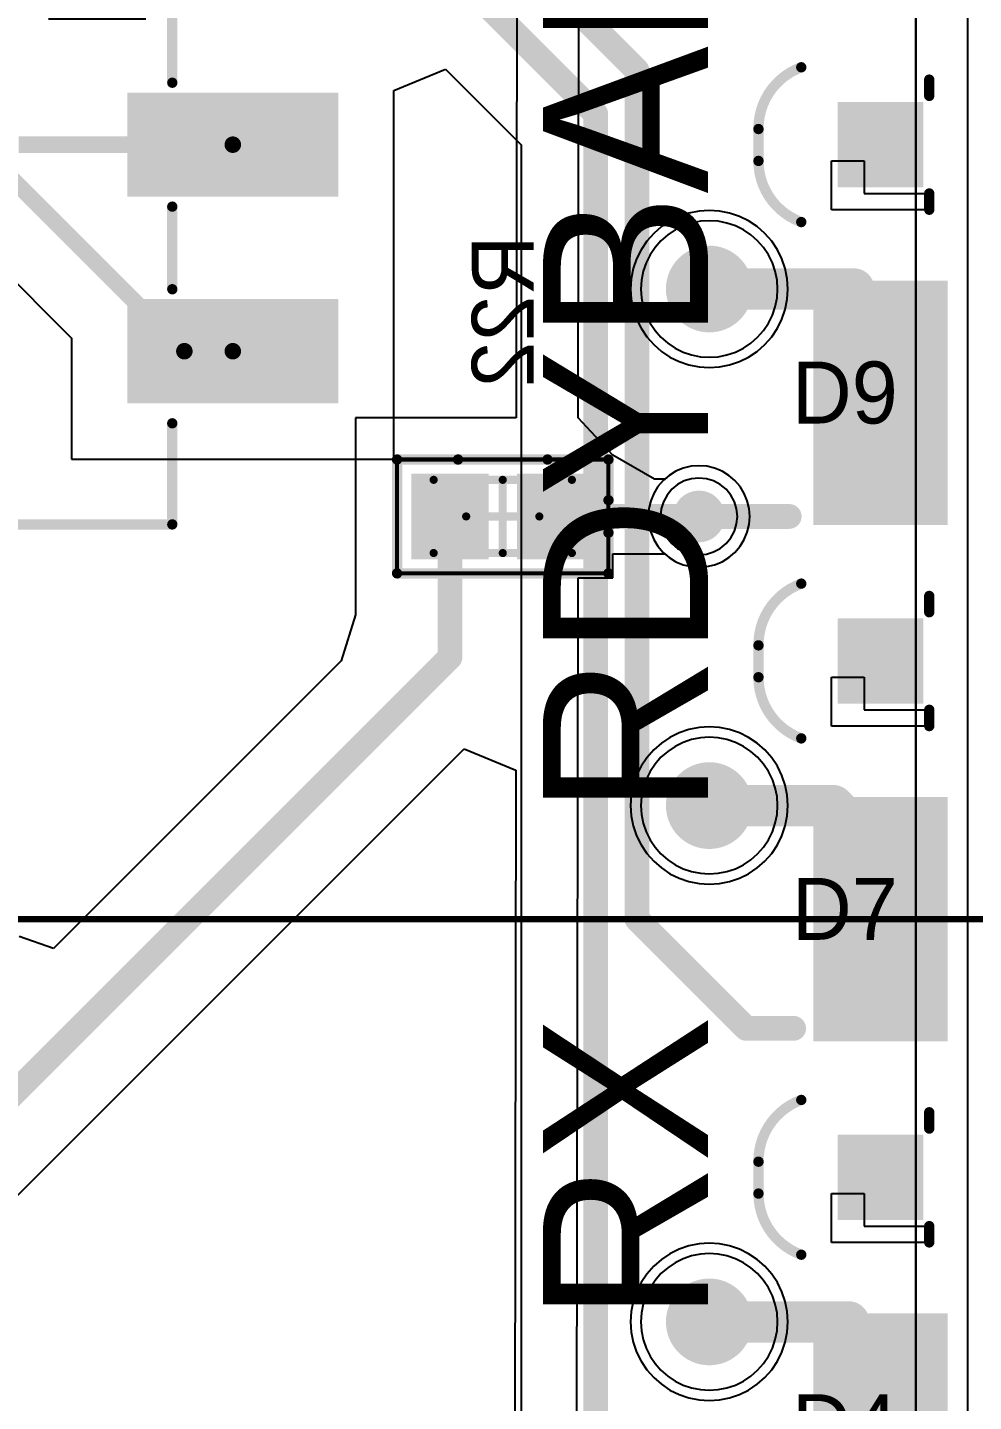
# Model space of a CAD drawing. Header units: millimetres. Extents: x 5.97 to 14.78, y 3.86 to 11.35.
# Drawn here: x 12.41 to 12.868, y 6.696 to 7.362 of the extents above; entities that cross this region are included whole.
import ezdxf

# ---------------------------------------------------------------- set-up
doc = ezdxf.new("R2010")
doc.units = ezdxf.units.MM
doc.header["$MEASUREMENT"] = 0
for name, color, linetype in [('BottomLayer', 5, 'Continuous'), ('BottomOverlay', 54, 'Continuous'), ('BottomPaste', 16, 'Continuous'), ('BottomSolder', 6, 'Continuous'), ('Mechanical13', 56, 'Continuous'), ('Mechanical15', 56, 'Continuous'), ('Mechanical4', 56, 'Continuous'), ('MidLayer1', 16, 'Continuous'), ('MidLayer2', 76, 'Continuous'), ('MultiLayer', 9, 'Continuous'), ('TopLayer', 1, 'Continuous'), ('TopOverlay', 2, 'Continuous'), ('TopPaste', 8, 'Continuous'), ('TopSolder', 216, 'Continuous')]:
    doc.layers.add(name, color=color, linetype=linetype)

# ---------------------------------------------------------------- blocks, each defined once
blk = doc.blocks.new('SMD_2_LED_3MM_X_2_MM_GRN_133')
at = {"layer": 'TopLayer'}
for points in [[(-0.12795, -0.02165), (-0.0689, -0.02165), (-0.12795, 0.0374), (-0.0689, 0.0374)], [(0.12795, 0.0374), (0.0689, 0.0374), (0.12795, -0.02165), (0.0689, -0.02165)], [(0.01772, -0.00984), (0.01772, 0.02559), (-0.01772, -0.00984), (-0.01772, 0.02559)]]:
    blk.add_solid(points, dxfattribs=at)
at = {"layer": 'TopOverlay'}
for p, q in [((0.02362, 0), (0.02362, 0.0315)), ((0.02362, 0.0315), (0.0315, 0.0315)), ((0.0315, 0.0315), (0.0315, -0.01575)), ((0.00787, -0.01575), (0.00787, 0)), ((0.00787, 0), (0.02362, 0)), ((0.0315, -0.01575), (0.00787, -0.01575))]:
    blk.add_line(p, q, dxfattribs=at)
at = {"layer": 'TopOverlay', "const_width": 0.005}
for points in [[(-0.0315, 0.0315), (-0.02362, 0.0315)], [(0.02362, 0.0315), (0.0315, 0.0315)], [(-0.00758, -0.05118), (0.00786, -0.05118)]]:
    blk.add_lwpolyline(points, dxfattribs=at)
at = {"layer": 'TopOverlay', "const_width": 0.0025}
for points in [[(-0.03275, 0.0315, 1), (-0.03025, 0.0315, 1)], [(-0.02487, 0.0315, 1), (-0.02237, 0.0315, 1)], [(0.02237, 0.0315, 1), (0.02487, 0.0315, 1)], [(0.03025, 0.0315, 1), (0.03275, 0.0315, 1)], [(-0.03872, -0.03046, 1), (-0.03622, -0.03046, 1)], [(0.03622, -0.03046, 1), (0.03872, -0.03046, 1)], [(-0.00883, -0.05118, 1), (-0.00633, -0.05118, 1)], [(-0.00883, -0.05118, 1), (-0.00633, -0.05118, 1)], [(0.00661, -0.05118, 1), (0.00911, -0.05118, 1)], [(0.00662, -0.05119, 1), (0.00912, -0.05119, 1)]]:
    blk.add_lwpolyline(points, format="xyb", close=True, dxfattribs=at)
at = {"layer": 'TopOverlay', "const_width": 0.005}
for points in [[(-0.00758, -0.05118, -0.317843), (-0.03747, -0.03046)], [(0.03747, -0.03046, -0.315284), (0.00787, -0.05119)]]:
    blk.add_lwpolyline(points, format="xyb", dxfattribs=at)
at = {"layer": 'TopPaste'}
for points in [[(-0.13095, -0.02465), (-0.0659, -0.02465), (-0.13095, 0.0404), (-0.0659, 0.0404)], [(0.13095, 0.0404), (0.0659, 0.0404), (0.13095, -0.02465), (0.0659, -0.02465)], [(0.02072, -0.01284), (0.02072, 0.02859), (-0.02072, -0.01284), (-0.02072, 0.02859)]]:
    blk.add_solid(points, dxfattribs=at)
at = {"layer": 'TopSolder'}
for points in [[(-0.13045, -0.02415), (-0.0664, -0.02415), (-0.13045, 0.0399), (-0.0664, 0.0399)], [(0.13045, 0.0399), (0.0664, 0.0399), (0.13045, -0.02415), (0.0664, -0.02415)], [(0.02022, -0.01234), (0.02022, 0.02809), (-0.02022, -0.01234), (-0.02022, 0.02809)]]:
    blk.add_solid(points, dxfattribs=at)
blk = doc.blocks.new('219_3MST_142')
at = {"layer": 'TopLayer'}
for points in [[(-0.07776, 0.12126), (-0.07776, 0.21732), (-0.12224, 0.12126), (-0.12224, 0.21732)], [(0.02224, 0.12126), (0.02224, 0.21732), (-0.02224, 0.12126), (-0.02224, 0.21732)], [(0.12224, 0.12126), (0.12224, 0.21732), (0.07776, 0.12126), (0.07776, 0.21732)], [(-0.07776, -0.21732), (-0.07776, -0.12126), (-0.12224, -0.21732), (-0.12224, -0.12126)], [(0.02224, -0.21732), (0.02224, -0.12126), (-0.02224, -0.21732), (-0.02224, -0.12126)], [(0.12224, -0.21732), (0.12224, -0.12126), (0.07776, -0.21732), (0.07776, -0.12126)]]:
    blk.add_solid(points, dxfattribs=at)
at = {"layer": 'TopOverlay', "const_width": 0.005}
for points in [[(-0.17893, 0.14), (-0.17893, -0.14)], [(-0.17893, 0.14), (-0.13, 0.14)], [(-0.07, 0.14001), (-0.03, 0.14001)], [(0.03, 0.14), (0.07, 0.14)], [(0.13491, 0.14), (0.18386, 0.14)], [(0.18386, 0.14), (0.18386, -0.14173)], [(-0.17893, -0.14), (-0.13, -0.14)], [(-0.07, -0.14), (-0.03, -0.14)], [(0.03, -0.14), (0.07, -0.14)], [(0.13491, -0.14173), (0.18386, -0.14173)]]:
    blk.add_lwpolyline(points, dxfattribs=at)
at = {"layer": 'TopOverlay', "const_width": 0.0025}
for points in [[(-0.18018, 0.14, 1), (-0.17768, 0.14, 1)], [(-0.18018, 0.14, 1), (-0.17768, 0.14, 1)], [(-0.13125, 0.14, 1), (-0.12875, 0.14, 1)], [(-0.07125, 0.14001, 1), (-0.06875, 0.14001, 1)], [(-0.03125, 0.14001, 1), (-0.02875, 0.14001, 1)], [(0.02875, 0.14, 1), (0.03125, 0.14, 1)], [(0.06875, 0.14, 1), (0.07125, 0.14, 1)], [(0.13366, 0.14, 1), (0.13616, 0.14, 1)], [(0.18261, 0.14, 1), (0.18511, 0.14, 1)], [(0.18261, 0.14, 1), (0.18511, 0.14, 1)], [(-0.18018, -0.14, 1), (-0.17768, -0.14, 1)], [(-0.18018, -0.14, 1), (-0.17768, -0.14, 1)], [(-0.13125, -0.14, 1), (-0.12875, -0.14, 1)], [(-0.07125, -0.14, 1), (-0.06875, -0.14, 1)], [(-0.03125, -0.14, 1), (-0.02875, -0.14, 1)], [(0.02875, -0.14, 1), (0.03125, -0.14, 1)], [(0.06875, -0.14, 1), (0.07125, -0.14, 1)], [(0.13366, -0.14173, 1), (0.13616, -0.14173, 1)], [(0.18261, -0.14173, 1), (0.18511, -0.14173, 1)], [(0.18261, -0.14173, 1), (0.18511, -0.14173, 1)]]:
    blk.add_lwpolyline(points, format="xyb", close=True, dxfattribs=at)
at = {"layer": 'TopPaste'}
for points in [[(-0.07476, 0.11826), (-0.07476, 0.22032), (-0.12524, 0.11826), (-0.12524, 0.22032)], [(0.02524, 0.11826), (0.02524, 0.22032), (-0.02524, 0.11826), (-0.02524, 0.22032)], [(0.12524, 0.11826), (0.12524, 0.22032), (0.07476, 0.11826), (0.07476, 0.22032)], [(-0.07476, -0.22032), (-0.07476, -0.11826), (-0.12524, -0.22032), (-0.12524, -0.11826)], [(0.02524, -0.22032), (0.02524, -0.11826), (-0.02524, -0.22032), (-0.02524, -0.11826)], [(0.12524, -0.22032), (0.12524, -0.11826), (0.07476, -0.22032), (0.07476, -0.11826)]]:
    blk.add_solid(points, dxfattribs=at)
at = {"layer": 'TopSolder'}
for points in [[(-0.07526, 0.11876), (-0.07526, 0.21982), (-0.12474, 0.11876), (-0.12474, 0.21982)], [(0.02474, 0.11876), (0.02474, 0.21982), (-0.02474, 0.11876), (-0.02474, 0.21982)], [(0.12474, 0.11876), (0.12474, 0.21982), (0.07526, 0.11876), (0.07526, 0.21982)], [(-0.07526, -0.21982), (-0.07526, -0.11876), (-0.12474, -0.21982), (-0.12474, -0.11876)], [(0.02474, -0.21982), (0.02474, -0.11876), (-0.02474, -0.21982), (-0.02474, -0.11876)], [(0.12474, -0.21982), (0.12474, -0.11876), (0.07526, -0.21982), (0.07526, -0.11876)]]:
    blk.add_solid(points, dxfattribs=at)
at = {"layer": 'TopOverlay'}
for s, height, p in [('ON', 0.047244, (-0.15, 0.08)), ('1', 0.04724, (-0.11, -0.1)), ('3', 0.04724, (0.08937, -0.1))]:
    blk.add_text(s, height=height, dxfattribs=at).set_placement(p)
blk = doc.blocks.new('0603R_B_151')
at = {"layer": 'BottomLayer'}
for points in [[(-0.04134, 0.01772), (-0.04134, -0.01772), (-0.00984, 0.01772), (-0.00984, -0.01772)], [(0.00984, 0.01772), (0.00984, -0.01772), (0.04134, 0.01772), (0.04134, -0.01772)]]:
    blk.add_solid(points, dxfattribs=at)
at = {"layer": 'BottomOverlay', "const_width": 0.005}
for points in [[(-0.05118, 0.02756), (-0.05118, 0.00787)], [(0.05118, 0.02756), (-0.05118, 0.02756)], [(0.05118, 0.02756), (0.05118, -0.02756)], [(-0.05118, 0.00787), (-0.05118, -0.00787)], [(-0.05118, -0.00787), (-0.05118, -0.02756)], [(-0.02165, -0.02756), (-0.05118, -0.02756)], [(0.02165, -0.02756), (-0.02165, -0.02756)], [(0.05118, -0.02756), (0.02165, -0.02756)]]:
    blk.add_lwpolyline(points, dxfattribs=at)
at = {"layer": 'BottomOverlay', "const_width": 0.0025}
for points in [[(-0.05243, 0.02756, 1), (-0.04993, 0.02756, 1)], [(-0.05243, 0.02756, 1), (-0.04993, 0.02756, 1)], [(0.04993, 0.02756, 1), (0.05243, 0.02756, 1)], [(0.04993, 0.02756, 1), (0.05243, 0.02756, 1)], [(-0.05243, 0.00787, 1), (-0.04993, 0.00787, 1)], [(-0.05243, 0.00787, 1), (-0.04993, 0.00787, 1)], [(-0.05243, -0.00787, 1), (-0.04993, -0.00787, 1)], [(-0.05243, -0.00787, 1), (-0.04993, -0.00787, 1)], [(-0.05243, -0.02756, 1), (-0.04993, -0.02756, 1)], [(-0.05243, -0.02756, 1), (-0.04993, -0.02756, 1)], [(-0.0229, -0.02756, 1), (-0.0204, -0.02756, 1)], [(-0.0229, -0.02756, 1), (-0.0204, -0.02756, 1)], [(0.0204, -0.02756, 1), (0.0229, -0.02756, 1)], [(0.0204, -0.02756, 1), (0.0229, -0.02756, 1)], [(0.04993, -0.02756, 1), (0.05243, -0.02756, 1)], [(0.04993, -0.02756, 1), (0.05243, -0.02756, 1)]]:
    blk.add_lwpolyline(points, format="xyb", close=True, dxfattribs=at)
at = {"layer": 'BottomPaste'}
for points in [[(-0.04434, 0.02072), (-0.04434, -0.02072), (-0.00684, 0.02072), (-0.00684, -0.02072)], [(0.00684, 0.02072), (0.00684, -0.02072), (0.04434, 0.02072), (0.04434, -0.02072)]]:
    blk.add_solid(points, dxfattribs=at)
at = {"layer": 'BottomSolder'}
for points in [[(-0.04384, 0.02022), (-0.04384, -0.02022), (-0.00734, 0.02022), (-0.00734, -0.02022)], [(0.00734, 0.02022), (0.00734, -0.02022), (0.04384, 0.02022), (0.04384, -0.02022)]]:
    blk.add_solid(points, dxfattribs=at)
at = {"layer": 'Mechanical13', "const_width": 0.00394}
for points in [[(-0.03346, 0.01772), (-0.03346, -0.01772)], [(0.03346, 0.01772), (-0.03346, 0.01772)], [(0.03346, 0.01772), (0.03346, -0.01772)], [(0.03346, -0.01772), (-0.03346, -0.01772)]]:
    blk.add_lwpolyline(points, dxfattribs=at)
at = {"layer": 'Mechanical13', "const_width": 0.00197}
for points in [[(-0.03445, 0.01772, 1), (-0.03248, 0.01772, 1)], [(-0.03445, 0.01772, 1), (-0.03248, 0.01772, 1)], [(0.03248, 0.01772, 1), (0.03445, 0.01772, 1)], [(0.03248, 0.01772, 1), (0.03445, 0.01772, 1)], [(-0.03445, -0.01772, 1), (-0.03248, -0.01772, 1)], [(-0.03445, -0.01772, 1), (-0.03248, -0.01772, 1)], [(0.03248, -0.01772, 1), (0.03445, -0.01772, 1)], [(0.03248, -0.01772, 1), (0.03445, -0.01772, 1)]]:
    blk.add_lwpolyline(points, format="xyb", close=True, dxfattribs=at)
at = {"layer": 'Mechanical15'}
for points, const_width in [([(-0.05118, 0.02756), (-0.05118, -0.02756)], 0.00197), ([(0.05118, 0.02756), (-0.05118, 0.02756)], 0.00197), ([(0.05118, 0.02756), (0.05118, -0.02756)], 0.00197), ([(0, 0.01772), (0, -0.01772)], 0.00394), ([(0.01772, 0), (-0.01772, 0)], 0.00394), ([(0.05118, -0.02756), (-0.05118, -0.02756)], 0.00197)]:
    blk.add_lwpolyline(points, dxfattribs=dict(at, const_width=const_width))
for points, const_width in [([(-0.05167, 0.02756, 1), (-0.05069, 0.02756, 1)], 0.000984), ([(-0.05167, 0.02756, 1), (-0.05069, 0.02756, 1)], 0.000984), ([(0.05069, 0.02756, 1), (0.05167, 0.02756, 1)], 0.000984), ([(0.05069, 0.02756, 1), (0.05167, 0.02756, 1)], 0.000984), ([(-0.00098, 0.01772, 1), (0.00098, 0.01772, 1)], 0.00197), ([(-0.0187, 0, 1), (-0.01673, 0, 1)], 0.00197), ([(0.01673, 0, 1), (0.0187, 0, 1)], 0.00197), ([(-0.00098, -0.01772, 1), (0.00098, -0.01772, 1)], 0.00197), ([(-0.05167, -0.02756, 1), (-0.05069, -0.02756, 1)], 0.000984), ([(-0.05167, -0.02756, 1), (-0.05069, -0.02756, 1)], 0.000984), ([(0.05069, -0.02756, 1), (0.05167, -0.02756, 1)], 0.000984), ([(0.05069, -0.02756, 1), (0.05167, -0.02756, 1)], 0.000984)]:
    blk.add_lwpolyline(points, format="xyb", close=True, dxfattribs=dict(at, const_width=const_width))
blk = doc.blocks.new('SMD_2_LED_3MM_X_2_MM_YEL_185')
at = {"layer": 'TopLayer'}
for points in [[(-0.12795, -0.02165), (-0.0689, -0.02165), (-0.12795, 0.0374), (-0.0689, 0.0374)], [(0.12795, 0.0374), (0.0689, 0.0374), (0.12795, -0.02165), (0.0689, -0.02165)], [(0.01772, -0.00984), (0.01772, 0.02559), (-0.01772, -0.00984), (-0.01772, 0.02559)]]:
    blk.add_solid(points, dxfattribs=at)
at = {"layer": 'TopOverlay'}
for p, q in [((0.02362, 0), (0.02362, 0.0315)), ((0.02362, 0.0315), (0.0315, 0.0315)), ((0.0315, 0.0315), (0.0315, -0.01575)), ((0.00787, -0.01575), (0.00787, 0)), ((0.00787, 0), (0.02362, 0)), ((0.0315, -0.01575), (0.00787, -0.01575))]:
    blk.add_line(p, q, dxfattribs=at)
at = {"layer": 'TopOverlay', "const_width": 0.005}
for points in [[(-0.0315, 0.0315), (-0.02362, 0.0315)], [(0.02362, 0.0315), (0.0315, 0.0315)], [(-0.00758, -0.05118), (0.00786, -0.05118)]]:
    blk.add_lwpolyline(points, dxfattribs=at)
at = {"layer": 'TopOverlay', "const_width": 0.0025}
for points in [[(-0.03275, 0.0315, 1), (-0.03025, 0.0315, 1)], [(-0.02487, 0.0315, 1), (-0.02237, 0.0315, 1)], [(0.02237, 0.0315, 1), (0.02487, 0.0315, 1)], [(0.03025, 0.0315, 1), (0.03275, 0.0315, 1)], [(-0.03872, -0.03046, 1), (-0.03622, -0.03046, 1)], [(0.03622, -0.03046, 1), (0.03872, -0.03046, 1)], [(-0.00883, -0.05118, 1), (-0.00633, -0.05118, 1)], [(-0.00883, -0.05118, 1), (-0.00633, -0.05118, 1)], [(0.00661, -0.05118, 1), (0.00911, -0.05118, 1)], [(0.00662, -0.05119, 1), (0.00912, -0.05119, 1)]]:
    blk.add_lwpolyline(points, format="xyb", close=True, dxfattribs=at)
at = {"layer": 'TopOverlay', "const_width": 0.005}
for points in [[(-0.00758, -0.05118, -0.317843), (-0.03747, -0.03046)], [(0.03747, -0.03046, -0.315284), (0.00787, -0.05119)]]:
    blk.add_lwpolyline(points, format="xyb", dxfattribs=at)
at = {"layer": 'TopPaste'}
for points in [[(-0.13095, -0.02465), (-0.0659, -0.02465), (-0.13095, 0.0404), (-0.0659, 0.0404)], [(0.13095, 0.0404), (0.0659, 0.0404), (0.13095, -0.02465), (0.0659, -0.02465)], [(0.02072, -0.01284), (0.02072, 0.02859), (-0.02072, -0.01284), (-0.02072, 0.02859)]]:
    blk.add_solid(points, dxfattribs=at)
at = {"layer": 'TopSolder'}
for points in [[(-0.13045, -0.02415), (-0.0664, -0.02415), (-0.13045, 0.0399), (-0.0664, 0.0399)], [(0.13045, 0.0399), (0.0664, 0.0399), (0.13045, -0.02415), (0.0664, -0.02415)], [(0.02022, -0.01234), (0.02022, 0.02809), (-0.02022, -0.01234), (-0.02022, 0.02809)]]:
    blk.add_solid(points, dxfattribs=at)
blk = doc.blocks.new('SMD_2_LED_3MM_X_2_MM_BLU_190')
at = {"layer": 'TopLayer'}
for points in [[(-0.12795, -0.02165), (-0.0689, -0.02165), (-0.12795, 0.0374), (-0.0689, 0.0374)], [(0.12795, 0.0374), (0.0689, 0.0374), (0.12795, -0.02165), (0.0689, -0.02165)], [(0.01772, -0.00984), (0.01772, 0.02559), (-0.01772, -0.00984), (-0.01772, 0.02559)]]:
    blk.add_solid(points, dxfattribs=at)
at = {"layer": 'TopOverlay'}
for p, q in [((0.02362, 0), (0.02362, 0.0315)), ((0.02362, 0.0315), (0.0315, 0.0315)), ((0.0315, 0.0315), (0.0315, -0.01575)), ((0.00787, -0.01575), (0.00787, 0)), ((0.00787, 0), (0.02362, 0)), ((0.0315, -0.01575), (0.00787, -0.01575))]:
    blk.add_line(p, q, dxfattribs=at)
at = {"layer": 'TopOverlay', "const_width": 0.005}
for points in [[(-0.0315, 0.0315), (-0.02362, 0.0315)], [(0.02362, 0.0315), (0.0315, 0.0315)], [(-0.00758, -0.05118), (0.00786, -0.05118)]]:
    blk.add_lwpolyline(points, dxfattribs=at)
at = {"layer": 'TopOverlay', "const_width": 0.0025}
for points in [[(-0.03275, 0.0315, 1), (-0.03025, 0.0315, 1)], [(-0.02487, 0.0315, 1), (-0.02237, 0.0315, 1)], [(0.02237, 0.0315, 1), (0.02487, 0.0315, 1)], [(0.03025, 0.0315, 1), (0.03275, 0.0315, 1)], [(-0.03872, -0.03046, 1), (-0.03622, -0.03046, 1)], [(0.03622, -0.03046, 1), (0.03872, -0.03046, 1)], [(-0.00883, -0.05118, 1), (-0.00633, -0.05118, 1)], [(-0.00883, -0.05118, 1), (-0.00633, -0.05118, 1)], [(0.00661, -0.05118, 1), (0.00911, -0.05118, 1)], [(0.00662, -0.05119, 1), (0.00912, -0.05119, 1)]]:
    blk.add_lwpolyline(points, format="xyb", close=True, dxfattribs=at)
at = {"layer": 'TopOverlay', "const_width": 0.005}
for points in [[(-0.00758, -0.05118, -0.317843), (-0.03747, -0.03046)], [(0.03747, -0.03046, -0.315284), (0.00787, -0.05119)]]:
    blk.add_lwpolyline(points, format="xyb", dxfattribs=at)
at = {"layer": 'TopPaste'}
for points in [[(-0.13095, -0.02465), (-0.0659, -0.02465), (-0.13095, 0.0404), (-0.0659, 0.0404)], [(0.13095, 0.0404), (0.0659, 0.0404), (0.13095, -0.02465), (0.0659, -0.02465)], [(0.02072, -0.01284), (0.02072, 0.02859), (-0.02072, -0.01284), (-0.02072, 0.02859)]]:
    blk.add_solid(points, dxfattribs=at)
at = {"layer": 'TopSolder'}
for points in [[(-0.13045, -0.02415), (-0.0664, -0.02415), (-0.13045, 0.0399), (-0.0664, 0.0399)], [(0.13045, 0.0399), (0.0664, 0.0399), (0.13045, -0.02415), (0.0664, -0.02415)], [(0.02022, -0.01234), (0.02022, 0.02809), (-0.02022, -0.01234), (-0.02022, 0.02809)]]:
    blk.add_solid(points, dxfattribs=at)

msp = doc.modelspace()

# ---------------------------------------------------------------- linework, layer by layer
at = {"layer": 'BottomLayer'}
for p, q in [((12.84, 8.08048), (12.84, 5.86637)), ((12.67659, 7.17278), (12.6775, 7.8575)), ((12.64739, 7.84505), (12.6465, 7.17282)), ((12.73014, 7.2719), (12.72543, 7.2703)), ((12.73503, 7.27287), (12.73014, 7.2719)), ((12.74, 7.2732), (12.73503, 7.27287)), ((12.74497, 7.27287), (12.74, 7.2732)), ((12.74986, 7.2719), (12.74497, 7.27287)), ((12.75457, 7.2703), (12.74986, 7.2719)), ((12.71682, 7.26533), (12.71307, 7.26205)), ((12.72096, 7.2681), (12.71682, 7.26533)), ((12.72543, 7.2703), (12.72096, 7.2681)), ((12.75904, 7.2681), (12.75457, 7.2703)), ((12.76318, 7.26533), (12.75904, 7.2681)), ((12.76693, 7.26205), (12.76318, 7.26533)), ((12.70979, 7.2583), (12.70702, 7.25416)), ((12.71307, 7.26205), (12.70979, 7.2583)), ((12.77021, 7.2583), (12.76693, 7.26205)), ((12.77298, 7.25416), (12.77021, 7.2583)), ((12.70702, 7.25416), (12.70482, 7.24969)), ((12.77518, 7.24969), (12.77298, 7.25416)), ((12.70482, 7.24969), (12.70322, 7.24497)), ((12.77678, 7.24497), (12.77518, 7.24969)), ((12.70224, 7.24009), (12.70192, 7.23512)), ((12.70322, 7.24497), (12.70224, 7.24009)), ((12.77776, 7.24009), (12.77678, 7.24497)), ((12.77808, 7.23512), (12.77776, 7.24009)), ((12.70192, 7.23512), (12.70224, 7.23015)), ((12.77776, 7.23015), (12.77808, 7.23512)), ((12.70224, 7.23015), (12.70322, 7.22526)), ((12.70322, 7.22526), (12.70482, 7.22054)), ((12.77518, 7.22054), (12.77678, 7.22526)), ((12.77678, 7.22526), (12.77776, 7.23015)), ((12.70482, 7.22054), (12.70702, 7.21608)), ((12.77298, 7.21608), (12.77518, 7.22054)), ((12.70702, 7.21608), (12.70979, 7.21194)), ((12.70979, 7.21194), (12.71307, 7.20819)), ((12.76693, 7.20819), (12.77021, 7.21194)), ((12.77021, 7.21194), (12.77298, 7.21608)), ((12.71307, 7.20819), (12.71682, 7.20491)), ((12.76318, 7.20491), (12.76693, 7.20819)), ((12.71682, 7.20491), (12.72096, 7.20214)), ((12.72096, 7.20214), (12.72543, 7.19994)), ((12.72543, 7.19994), (12.73014, 7.19833)), ((12.74986, 7.19833), (12.75457, 7.19994)), ((12.75457, 7.19994), (12.75904, 7.20214)), ((12.75904, 7.20214), (12.76318, 7.20491)), ((12.73014, 7.19833), (12.73503, 7.19736)), ((12.73503, 7.19736), (12.74, 7.19704)), ((12.74, 7.19704), (12.74497, 7.19736)), ((12.74497, 7.19736), (12.74986, 7.19833)), ((12.64641, 7.17272), (12.56866, 7.17272)), ((12.56866, 7.17272), (12.56866, 7.07728)), ((12.6465, 7.17282), (12.64641, 7.17272)), ((12.69334, 7.15472), (12.67659, 7.17278)), ((12.71352, 7.14309), (12.69334, 7.15472)), ((12.72384, 7.1469), (12.72055, 7.14488)), ((12.72741, 7.14837), (12.72384, 7.1469)), ((12.73116, 7.14927), (12.72741, 7.14837)), ((12.735, 7.14958), (12.73116, 7.14927)), ((12.73884, 7.14927), (12.735, 7.14958)), ((12.74259, 7.14837), (12.73884, 7.14927)), ((12.74616, 7.1469), (12.74259, 7.14837)), ((12.74945, 7.14488), (12.74616, 7.1469)), ((12.71845, 7.14309), (12.71352, 7.14309)), ((12.72055, 7.14488), (12.71845, 7.14309)), ((12.75238, 7.14238), (12.74945, 7.14488)), ((12.75488, 7.13945), (12.75238, 7.14238)), ((12.7569, 7.13616), (12.75488, 7.13945)), ((12.75837, 7.13259), (12.7569, 7.13616)), ((12.75927, 7.12884), (12.75837, 7.13259)), ((12.75958, 7.125), (12.75927, 7.12884)), ((12.75837, 7.11741), (12.75927, 7.12116)), ((12.75927, 7.12116), (12.75958, 7.125)), ((12.75488, 7.11055), (12.7569, 7.11384)), ((12.7569, 7.11384), (12.75837, 7.11741)), ((12.69334, 7.09528), (12.69334, 7.10691)), ((12.69334, 7.10691), (12.71845, 7.10691)), ((12.71845, 7.10691), (12.72055, 7.10512)), ((12.74945, 7.10512), (12.75238, 7.10762)), ((12.75238, 7.10762), (12.75488, 7.11055)), ((12.72055, 7.10512), (12.72384, 7.1031)), ((12.72384, 7.1031), (12.72741, 7.10163)), ((12.72741, 7.10163), (12.73116, 7.10073)), ((12.73116, 7.10073), (12.735, 7.10042)), ((12.735, 7.10042), (12.73884, 7.10073)), ((12.73884, 7.10073), (12.74259, 7.10163)), ((12.74259, 7.10163), (12.74616, 7.1031)), ((12.74616, 7.1031), (12.74945, 7.10512)), ((12.67535, 6.22832), (12.67649, 7.09528)), ((12.67649, 7.09528), (12.69334, 7.09528)), ((12.56866, 7.07728), (12.56181, 7.05512)), ((12.56866, 7.07728), (12.56866, 7.07728)), ((12.56866, 7.07728), (12.56866, 7.07728)), ((12.56866, 7.07728), (12.56866, 7.07728)), ((12.56181, 7.05512), (12.42249, 6.9158)), ((12.72543, 7.02018), (12.72096, 7.01798)), ((12.73014, 7.02178), (12.72543, 7.02018)), ((12.73503, 7.02276), (12.73014, 7.02178)), ((12.74, 7.02308), (12.73503, 7.02276)), ((12.74497, 7.02276), (12.74, 7.02308)), ((12.74986, 7.02178), (12.74497, 7.02276)), ((12.75457, 7.02018), (12.74986, 7.02178)), ((12.75904, 7.01798), (12.75457, 7.02018)), ((12.35142, 6.74269), (12.62129, 7.01256)), ((12.62129, 7.01256), (12.64628, 7.00219)), ((12.71682, 7.01521), (12.71307, 7.01193)), ((12.72096, 7.01798), (12.71682, 7.01521)), ((12.76318, 7.01521), (12.75904, 7.01798)), ((12.76693, 7.01193), (12.76318, 7.01521)), ((12.70979, 7.00818), (12.70702, 7.00404)), ((12.71307, 7.01193), (12.70979, 7.00818)), ((12.77021, 7.00818), (12.76693, 7.01193)), ((12.77298, 7.00404), (12.77021, 7.00818)), ((12.64628, 7.00219), (12.64537, 6.3164)), ((12.70482, 6.99957), (12.70322, 6.99486)), ((12.70702, 7.00404), (12.70482, 6.99957)), ((12.77518, 6.99957), (12.77298, 7.00404)), ((12.77678, 6.99486), (12.77518, 6.99957)), ((12.70322, 6.99486), (12.70224, 6.98997)), ((12.77776, 6.98997), (12.77678, 6.99486)), ((12.70224, 6.98997), (12.70192, 6.985)), ((12.77808, 6.985), (12.77776, 6.98997)), ((12.70192, 6.985), (12.70224, 6.98003)), ((12.70224, 6.98003), (12.70322, 6.97514)), ((12.77678, 6.97514), (12.77776, 6.98003)), ((12.77776, 6.98003), (12.77808, 6.985)), ((12.70322, 6.97514), (12.70482, 6.97043)), ((12.77518, 6.97043), (12.77678, 6.97514)), ((12.70482, 6.97043), (12.70702, 6.96596)), ((12.70702, 6.96596), (12.70979, 6.96182)), ((12.77021, 6.96182), (12.77298, 6.96596)), ((12.77298, 6.96596), (12.77518, 6.97043)), ((12.70979, 6.96182), (12.71307, 6.95807)), ((12.76693, 6.95807), (12.77021, 6.96182)), ((12.71307, 6.95807), (12.71682, 6.95479)), ((12.71682, 6.95479), (12.72096, 6.95202)), ((12.75904, 6.95202), (12.76318, 6.95479)), ((12.76318, 6.95479), (12.76693, 6.95807)), ((12.72096, 6.95202), (12.72543, 6.94982)), ((12.72543, 6.94982), (12.73014, 6.94822)), ((12.73014, 6.94822), (12.73503, 6.94724)), ((12.73503, 6.94724), (12.74, 6.94692)), ((12.74, 6.94692), (12.74497, 6.94724)), ((12.74497, 6.94724), (12.74986, 6.94822)), ((12.74986, 6.94822), (12.75457, 6.94982)), ((12.75457, 6.94982), (12.75904, 6.95202)), ((12.42249, 6.9158), (12.40588, 6.92169)), ((12.73503, 6.77276), (12.73014, 6.77178)), ((12.74, 6.77308), (12.73503, 6.77276)), ((12.74497, 6.77276), (12.74, 6.77308)), ((12.74986, 6.77178), (12.74497, 6.77276)), ((12.72096, 6.76798), (12.71682, 6.76521)), ((12.72543, 6.77018), (12.72096, 6.76798)), ((12.73014, 6.77178), (12.72543, 6.77018)), ((12.75457, 6.77018), (12.74986, 6.77178)), ((12.75904, 6.76798), (12.75457, 6.77018)), ((12.76318, 6.76521), (12.75904, 6.76798)), ((12.71307, 6.76193), (12.70979, 6.75818)), ((12.71682, 6.76521), (12.71307, 6.76193)), ((12.76693, 6.76193), (12.76318, 6.76521)), ((12.77021, 6.75818), (12.76693, 6.76193)), ((12.70702, 6.75404), (12.70482, 6.74957)), ((12.70979, 6.75818), (12.70702, 6.75404)), ((12.77298, 6.75404), (12.77021, 6.75818)), ((12.77518, 6.74957), (12.77298, 6.75404)), ((12.70482, 6.74957), (12.70322, 6.74486)), ((12.77678, 6.74486), (12.77518, 6.74957)), ((12.70224, 6.73997), (12.70192, 6.735)), ((12.70322, 6.74486), (12.70224, 6.73997)), ((12.77776, 6.73997), (12.77678, 6.74486)), ((12.77808, 6.735), (12.77776, 6.73997)), ((12.70192, 6.735), (12.70224, 6.73003)), ((12.77776, 6.73003), (12.77808, 6.735)), ((12.70224, 6.73003), (12.70322, 6.72514)), ((12.77678, 6.72514), (12.77776, 6.73003)), ((12.70322, 6.72514), (12.70482, 6.72043)), ((12.70482, 6.72043), (12.70702, 6.71596)), ((12.77298, 6.71596), (12.77518, 6.72043)), ((12.77518, 6.72043), (12.77678, 6.72514)), ((12.70702, 6.71596), (12.70979, 6.71182)), ((12.77021, 6.71182), (12.77298, 6.71596)), ((12.70979, 6.71182), (12.71307, 6.70807)), ((12.71307, 6.70807), (12.71682, 6.70479)), ((12.76318, 6.70479), (12.76693, 6.70807)), ((12.76693, 6.70807), (12.77021, 6.71182)), ((12.71682, 6.70479), (12.72096, 6.70202)), ((12.72096, 6.70202), (12.72543, 6.69982)), ((12.72543, 6.69982), (12.73014, 6.69822)), ((12.74986, 6.69822), (12.75457, 6.69982)), ((12.75457, 6.69982), (12.75904, 6.70202)), ((12.75904, 6.70202), (12.76318, 6.70479)), ((12.73014, 6.69822), (12.73503, 6.69724)), ((12.73503, 6.69724), (12.74, 6.69692)), ((12.74, 6.69692), (12.74497, 6.69724)), ((12.74497, 6.69724), (12.74986, 6.69822))]:
    msp.add_line(p, q, dxfattribs=at)
for points, const_width in [([(12.733, 7.23512, 1), (12.747, 7.23512, 1)], 0.014), ([(12.72875, 7.125, 1), (12.74125, 7.125, 1)], 0.0125), ([(12.61141, 7.125, 1), (12.61741, 7.125, 1)], 0.006), ([(12.66259, 7.125, 1), (12.66859, 7.125, 1)], 0.006), ([(12.732, 7.125, 1), (12.738, 7.125, 1)], 0.006), ([(12.61141, 7.0567, 1), (12.61741, 7.0567, 1)], 0.006), ([(12.61141, 7.0567, 1), (12.61741, 7.0567, 1)], 0.006), ([(12.733, 6.985, 1), (12.747, 6.985, 1)], 0.014), ([(12.733, 6.735, 1), (12.747, 6.735, 1)], 0.014)]:
    msp.add_lwpolyline(points, format="xyb", close=True, dxfattribs=dict(at, const_width=const_width))
at = {"layer": 'BottomLayer', "const_width": 0.012}
for points in [[(12.61441, 7.0567), (12.61441, 7.125)], [(12.66559, 7.125), (12.735, 7.125)], [(12.31, 6.75229), (12.61441, 7.0567)]]:
    msp.add_lwpolyline(points, dxfattribs=at)
at = {"layer": 'Mechanical4', "const_width": 0.003}
msp.add_lwpolyline([(12.29, 6.93), (13.535, 6.93)], dxfattribs=at)
at = {"layer": 'MidLayer1'}
for p, q in [((12.84, 8.11315), (12.84, 6.17414)), ((12.72734, 7.26567), (12.72346, 7.26376)), ((12.73144, 7.26706), (12.72734, 7.26567)), ((12.73568, 7.26791), (12.73144, 7.26706)), ((12.74, 7.26819), (12.73568, 7.26791)), ((12.74432, 7.26791), (12.74, 7.26819)), ((12.74856, 7.26706), (12.74432, 7.26791)), ((12.75266, 7.26567), (12.74856, 7.26706)), ((12.75654, 7.26376), (12.75266, 7.26567)), ((12.71662, 7.2585), (12.71376, 7.25525)), ((12.71987, 7.26135), (12.71662, 7.2585)), ((12.72346, 7.26376), (12.71987, 7.26135)), ((12.76013, 7.26135), (12.75654, 7.26376)), ((12.76338, 7.2585), (12.76013, 7.26135)), ((12.76624, 7.25525), (12.76338, 7.2585)), ((12.71136, 7.25165), (12.70945, 7.24777)), ((12.71376, 7.25525), (12.71136, 7.25165)), ((12.76864, 7.25165), (12.76624, 7.25525)), ((12.77055, 7.24777), (12.76864, 7.25165)), ((12.70945, 7.24777), (12.70806, 7.24368)), ((12.77194, 7.24368), (12.77055, 7.24777)), ((12.70721, 7.23943), (12.70693, 7.23512)), ((12.70806, 7.24368), (12.70721, 7.23943)), ((12.77279, 7.23943), (12.77194, 7.24368)), ((12.77307, 7.23512), (12.77279, 7.23943)), ((12.70693, 7.23512), (12.70721, 7.2308)), ((12.77279, 7.2308), (12.77307, 7.23512)), ((12.70721, 7.2308), (12.70806, 7.22656)), ((12.70806, 7.22656), (12.70945, 7.22246)), ((12.77055, 7.22246), (12.77194, 7.22656)), ((12.77194, 7.22656), (12.77279, 7.2308)), ((12.70945, 7.22246), (12.71136, 7.21858)), ((12.71136, 7.21858), (12.71376, 7.21499)), ((12.76624, 7.21499), (12.76864, 7.21858)), ((12.76864, 7.21858), (12.77055, 7.22246)), ((12.71376, 7.21499), (12.71662, 7.21173)), ((12.71662, 7.21173), (12.71987, 7.20888)), ((12.76013, 7.20888), (12.76338, 7.21173)), ((12.76338, 7.21173), (12.76624, 7.21499)), ((12.71987, 7.20888), (12.72346, 7.20648)), ((12.72346, 7.20648), (12.72734, 7.20456)), ((12.75266, 7.20456), (12.75654, 7.20648)), ((12.75654, 7.20648), (12.76013, 7.20888)), ((12.72734, 7.20456), (12.73144, 7.20317)), ((12.73144, 7.20317), (12.73568, 7.20233)), ((12.73568, 7.20233), (12.74, 7.20205)), ((12.74, 7.20205), (12.74432, 7.20233)), ((12.74432, 7.20233), (12.74856, 7.20317)), ((12.74856, 7.20317), (12.75266, 7.20456)), ((12.72467, 7.14046), (12.72186, 7.13814)), ((12.72789, 7.14217), (12.72467, 7.14046)), ((12.73137, 7.14323), (12.72789, 7.14217)), ((12.735, 7.14359), (12.73137, 7.14323)), ((12.73863, 7.14323), (12.735, 7.14359)), ((12.74211, 7.14217), (12.73863, 7.14323)), ((12.74533, 7.14046), (12.74211, 7.14217)), ((12.74814, 7.13814), (12.74533, 7.14046)), ((12.71783, 7.13211), (12.71677, 7.12863)), ((12.71954, 7.13533), (12.71783, 7.13211)), ((12.72186, 7.13814), (12.71954, 7.13533)), ((12.75046, 7.13533), (12.74814, 7.13814)), ((12.75217, 7.13211), (12.75046, 7.13533)), ((12.75323, 7.12863), (12.75217, 7.13211)), ((12.71677, 7.12863), (12.71641, 7.125)), ((12.75359, 7.125), (12.75323, 7.12863)), ((12.71641, 7.125), (12.71677, 7.12137)), ((12.71677, 7.12137), (12.71783, 7.11789)), ((12.75217, 7.11789), (12.75323, 7.12137)), ((12.75323, 7.12137), (12.75359, 7.125)), ((12.71783, 7.11789), (12.71954, 7.11467)), ((12.71954, 7.11467), (12.72186, 7.11186)), ((12.74814, 7.11186), (12.75046, 7.11467)), ((12.75046, 7.11467), (12.75217, 7.11789)), ((12.72186, 7.11186), (12.72467, 7.10954)), ((12.72467, 7.10954), (12.72789, 7.10783)), ((12.72789, 7.10783), (12.73137, 7.10677)), ((12.73137, 7.10677), (12.735, 7.10641)), ((12.735, 7.10641), (12.73863, 7.10677)), ((12.73863, 7.10677), (12.74211, 7.10783)), ((12.74211, 7.10783), (12.74533, 7.10954)), ((12.74533, 7.10954), (12.74814, 7.11186)), ((12.72346, 7.01364), (12.71987, 7.01124)), ((12.72734, 7.01555), (12.72346, 7.01364)), ((12.73144, 7.01694), (12.72734, 7.01555)), ((12.73568, 7.01779), (12.73144, 7.01694)), ((12.74, 7.01807), (12.73568, 7.01779)), ((12.74432, 7.01779), (12.74, 7.01807)), ((12.74856, 7.01694), (12.74432, 7.01779)), ((12.75266, 7.01555), (12.74856, 7.01694)), ((12.75654, 7.01364), (12.75266, 7.01555)), ((12.76013, 7.01124), (12.75654, 7.01364)), ((12.71662, 7.00838), (12.71376, 7.00513)), ((12.71987, 7.01124), (12.71662, 7.00838)), ((12.76338, 7.00838), (12.76013, 7.01124)), ((12.76624, 7.00513), (12.76338, 7.00838)), ((12.71136, 7.00154), (12.70945, 6.99766)), ((12.71376, 7.00513), (12.71136, 7.00154)), ((12.76864, 7.00154), (12.76624, 7.00513)), ((12.77055, 6.99766), (12.76864, 7.00154)), ((12.70806, 6.99356), (12.70721, 6.98932)), ((12.70945, 6.99766), (12.70806, 6.99356)), ((12.77194, 6.99356), (12.77055, 6.99766)), ((12.77279, 6.98932), (12.77194, 6.99356)), ((12.70721, 6.98932), (12.70693, 6.985)), ((12.77307, 6.985), (12.77279, 6.98932)), ((12.70693, 6.985), (12.70721, 6.98068)), ((12.70721, 6.98068), (12.70806, 6.97644)), ((12.77194, 6.97644), (12.77279, 6.98068)), ((12.77279, 6.98068), (12.77307, 6.985)), ((12.70806, 6.97644), (12.70945, 6.97234)), ((12.70945, 6.97234), (12.71136, 6.96846)), ((12.76864, 6.96846), (12.77055, 6.97234)), ((12.77055, 6.97234), (12.77194, 6.97644)), ((12.71136, 6.96846), (12.71376, 6.96487)), ((12.76624, 6.96487), (12.76864, 6.96846)), ((12.71376, 6.96487), (12.71662, 6.96162)), ((12.71662, 6.96162), (12.71987, 6.95876)), ((12.76013, 6.95876), (12.76338, 6.96162)), ((12.76338, 6.96162), (12.76624, 6.96487)), ((12.71987, 6.95876), (12.72346, 6.95636)), ((12.72346, 6.95636), (12.72734, 6.95445)), ((12.72734, 6.95445), (12.73144, 6.95306)), ((12.73144, 6.95306), (12.73568, 6.95221)), ((12.74432, 6.95221), (12.74856, 6.95306)), ((12.74856, 6.95306), (12.75266, 6.95445)), ((12.75266, 6.95445), (12.75654, 6.95636)), ((12.75654, 6.95636), (12.76013, 6.95876)), ((12.73568, 6.95221), (12.74, 6.95193)), ((12.74, 6.95193), (12.74432, 6.95221)), ((12.73144, 6.76694), (12.72734, 6.76555)), ((12.73568, 6.76779), (12.73144, 6.76694)), ((12.74, 6.76807), (12.73568, 6.76779)), ((12.74432, 6.76779), (12.74, 6.76807)), ((12.74856, 6.76694), (12.74432, 6.76779)), ((12.75266, 6.76555), (12.74856, 6.76694)), ((12.71987, 6.76124), (12.71662, 6.75838)), ((12.72346, 6.76364), (12.71987, 6.76124)), ((12.72734, 6.76555), (12.72346, 6.76364)), ((12.75654, 6.76364), (12.75266, 6.76555)), ((12.76013, 6.76124), (12.75654, 6.76364)), ((12.76338, 6.75838), (12.76013, 6.76124)), ((12.71376, 6.75513), (12.71136, 6.75154)), ((12.71662, 6.75838), (12.71376, 6.75513)), ((12.76624, 6.75513), (12.76338, 6.75838)), ((12.76864, 6.75154), (12.76624, 6.75513)), ((12.70945, 6.74766), (12.70806, 6.74356)), ((12.71136, 6.75154), (12.70945, 6.74766)), ((12.77055, 6.74766), (12.76864, 6.75154)), ((12.77194, 6.74356), (12.77055, 6.74766)), ((12.70806, 6.74356), (12.70721, 6.73932)), ((12.77279, 6.73932), (12.77194, 6.74356)), ((12.70721, 6.73932), (12.70693, 6.735)), ((12.70693, 6.735), (12.70721, 6.73068)), ((12.77307, 6.735), (12.77279, 6.73932)), ((12.77279, 6.73068), (12.77307, 6.735)), ((12.70721, 6.73068), (12.70806, 6.72644)), ((12.70806, 6.72644), (12.70945, 6.72234)), ((12.77055, 6.72234), (12.77194, 6.72644)), ((12.77194, 6.72644), (12.77279, 6.73068)), ((12.70945, 6.72234), (12.71136, 6.71846)), ((12.76864, 6.71846), (12.77055, 6.72234)), ((12.71136, 6.71846), (12.71376, 6.71487)), ((12.71376, 6.71487), (12.71662, 6.71162)), ((12.76338, 6.71162), (12.76624, 6.71487)), ((12.76624, 6.71487), (12.76864, 6.71846)), ((12.71662, 6.71162), (12.71987, 6.70876)), ((12.71987, 6.70876), (12.72346, 6.70636)), ((12.72346, 6.70636), (12.72734, 6.70445)), ((12.75266, 6.70445), (12.75654, 6.70636)), ((12.75654, 6.70636), (12.76013, 6.70876)), ((12.76013, 6.70876), (12.76338, 6.71162)), ((12.72734, 6.70445), (12.73144, 6.70306)), ((12.73144, 6.70306), (12.73568, 6.70221)), ((12.73568, 6.70221), (12.74, 6.70193)), ((12.74, 6.70193), (12.74432, 6.70221)), ((12.74432, 6.70221), (12.74856, 6.70306)), ((12.74856, 6.70306), (12.75266, 6.70445))]:
    msp.add_line(p, q, dxfattribs=at)
for points, const_width in [([(12.7295, 7.23512, 1), (12.7505, 7.23512, 1)], 0.021), ([(12.72875, 7.125, 1), (12.74125, 7.125, 1)], 0.0125), ([(12.7295, 6.985, 1), (12.7505, 6.985, 1)], 0.021), ([(12.7295, 6.735, 1), (12.7505, 6.735, 1)], 0.021)]:
    msp.add_lwpolyline(points, format="xyb", close=True, dxfattribs=dict(at, const_width=const_width))
at = {"layer": 'MidLayer2'}
for p, q in [((12.84, 7.92061), (12.84, 5.93731)), ((12.72384, 7.1469), (12.72055, 7.14488)), ((12.72741, 7.14837), (12.72384, 7.1469)), ((12.73116, 7.14927), (12.72741, 7.14837)), ((12.735, 7.14958), (12.73116, 7.14927)), ((12.73884, 7.14927), (12.735, 7.14958)), ((12.74259, 7.14837), (12.73884, 7.14927)), ((12.74616, 7.1469), (12.74259, 7.14837)), ((12.74945, 7.14488), (12.74616, 7.1469)), ((12.71512, 7.13945), (12.7131, 7.13616)), ((12.71762, 7.14238), (12.71512, 7.13945)), ((12.72055, 7.14488), (12.71762, 7.14238)), ((12.75238, 7.14238), (12.74945, 7.14488)), ((12.75488, 7.13945), (12.75238, 7.14238)), ((12.7569, 7.13616), (12.75488, 7.13945)), ((12.71163, 7.13259), (12.71073, 7.12884)), ((12.7131, 7.13616), (12.71163, 7.13259)), ((12.75837, 7.13259), (12.7569, 7.13616)), ((12.75927, 7.12884), (12.75837, 7.13259)), ((12.71073, 7.12884), (12.71042, 7.125)), ((12.75958, 7.125), (12.75927, 7.12884)), ((12.71042, 7.125), (12.71073, 7.12116)), ((12.71073, 7.12116), (12.71163, 7.11741)), ((12.75837, 7.11741), (12.75927, 7.12116)), ((12.75927, 7.12116), (12.75958, 7.125)), ((12.71163, 7.11741), (12.7131, 7.11384)), ((12.7131, 7.11384), (12.71512, 7.11055)), ((12.75488, 7.11055), (12.7569, 7.11384)), ((12.7569, 7.11384), (12.75837, 7.11741)), ((12.71512, 7.11055), (12.71762, 7.10762)), ((12.71762, 7.10762), (12.72055, 7.10512)), ((12.74945, 7.10512), (12.75238, 7.10762)), ((12.75238, 7.10762), (12.75488, 7.11055)), ((12.72055, 7.10512), (12.72384, 7.1031)), ((12.72384, 7.1031), (12.72741, 7.10163)), ((12.72741, 7.10163), (12.73116, 7.10073)), ((12.73116, 7.10073), (12.735, 7.10042)), ((12.735, 7.10042), (12.73884, 7.10073)), ((12.73884, 7.10073), (12.74259, 7.10163)), ((12.74259, 7.10163), (12.74616, 7.1031)), ((12.74616, 7.1031), (12.74945, 7.10512))]:
    msp.add_line(p, q, dxfattribs=at)
for points, const_width in [([(12.7295, 7.23512, 1), (12.7505, 7.23512, 1)], 0.021), ([(12.72875, 7.125, 1), (12.74125, 7.125, 1)], 0.0125), ([(12.7295, 6.985, 1), (12.7505, 6.985, 1)], 0.021), ([(12.7295, 6.735, 1), (12.7505, 6.735, 1)], 0.021)]:
    msp.add_lwpolyline(points, format="xyb", close=True, dxfattribs=dict(at, const_width=const_width))
at = {"layer": 'MultiLayer'}
for p, q in [((12.84, 5.665), (12.84, 8.43)), ((12.865, 8.43), (12.865, 5.665))]:
    msp.add_line(p, q, dxfattribs=at)
for points, const_width in [([(12.7295, 7.23512, 1), (12.7505, 7.23512, 1)], 0.021), ([(12.72875, 7.125, 1), (12.74125, 7.125, 1)], 0.0125), ([(12.7295, 6.985, 1), (12.7505, 6.985, 1)], 0.021), ([(12.7295, 6.735, 1), (12.7505, 6.735, 1)], 0.021)]:
    msp.add_lwpolyline(points, format="xyb", close=True, dxfattribs=dict(at, const_width=const_width))
at = {"layer": 'TopLayer'}
for p, q in [((12.58732, 7.33122), (12.61232, 7.34157)), ((12.61232, 7.34157), (12.64892, 7.30497)), ((12.31625, 7.3264), (12.43126, 7.21139)), ((12.58732, 7.25276), (12.58732, 7.33122)), ((12.64892, 7.30497), (12.64892, 6.69)), ((12.58732, 7.15276), (12.58732, 7.25276)), ((12.43126, 7.21139), (12.43126, 7.15276)), ((12.43126, 7.15276), (12.58732, 7.15276))]:
    msp.add_line(p, q, dxfattribs=at)
for points, const_width in [([(12.58276, 7.42216), (12.685, 7.31992)], 0.012), ([(12.64575, 7.40018), (12.705, 7.34093)], 0.012), ([(12.34034, 7.35049), (12.48584, 7.205)], 0.008), ([(12.705, 6.93), (12.705, 7.34093)], 0.012), ([(12.685, 6.69), (12.685, 7.31992)], 0.012), ([(12.40564, 7.305), (12.50929, 7.305)], 0.008), ([(12.74, 7.23512), (12.81, 7.23512)], 0.02), ([(12.48584, 7.205), (12.50929, 7.205)], 0.008), ([(12.735, 7.125), (12.7787, 7.125)], 0.012), ([(12.74, 6.985), (12.8, 6.985)], 0.02), ([(12.8, 6.985), (12.805, 6.98)], 0.02), ([(12.705, 6.93), (12.75786, 6.87714)], 0.012), ([(12.75786, 6.87714), (12.78084, 6.87714)], 0.012), ([(12.74, 6.735), (12.8075, 6.735)], 0.02)]:
    msp.add_lwpolyline(points, dxfattribs=dict(at, const_width=const_width))
for points, const_width in [([(12.702, 7.34093, 1), (12.708, 7.34093, 1)], 0.006), ([(12.702, 7.34093, 1), (12.708, 7.34093, 1)], 0.006), ([(12.682, 7.31992, 1), (12.688, 7.31992, 1)], 0.006), ([(12.682, 7.31992, 1), (12.688, 7.31992, 1)], 0.006), ([(12.50729, 7.305, 1), (12.51129, 7.305, 1)], 0.004), ([(12.733, 7.23512, 1), (12.747, 7.23512, 1)], 0.014), ([(12.735, 7.23512, 1), (12.745, 7.23512, 1)], 0.01), ([(12.805, 7.23512, 1), (12.815, 7.23512, 1)], 0.01), ([(12.48384, 7.205, 1), (12.48784, 7.205, 1)], 0.004), ([(12.48384, 7.205, 1), (12.48784, 7.205, 1)], 0.004), ([(12.50729, 7.205, 1), (12.51129, 7.205, 1)], 0.004), ([(12.72875, 7.125, 1), (12.74125, 7.125, 1)], 0.0125), ([(12.732, 7.125, 1), (12.738, 7.125, 1)], 0.006), ([(12.7757, 7.125, 1), (12.7817, 7.125, 1)], 0.006), ([(12.733, 6.985, 1), (12.747, 6.985, 1)], 0.014), ([(12.735, 6.985, 1), (12.745, 6.985, 1)], 0.01), ([(12.795, 6.985, 1), (12.805, 6.985, 1)], 0.01), ([(12.795, 6.985, 1), (12.805, 6.985, 1)], 0.01), ([(12.8, 6.98, 1), (12.81, 6.98, 1)], 0.01), ([(12.702, 6.93, 1), (12.708, 6.93, 1)], 0.006), ([(12.702, 6.93, 1), (12.708, 6.93, 1)], 0.006), ([(12.75486, 6.87714, 1), (12.76086, 6.87714, 1)], 0.006), ([(12.75486, 6.87714, 1), (12.76086, 6.87714, 1)], 0.006), ([(12.77784, 6.87714, 1), (12.78384, 6.87714, 1)], 0.006), ([(12.733, 6.735, 1), (12.747, 6.735, 1)], 0.014), ([(12.735, 6.735, 1), (12.745, 6.735, 1)], 0.01), ([(12.8025, 6.735, 1), (12.8125, 6.735, 1)], 0.01)]:
    msp.add_lwpolyline(points, format="xyb", close=True, dxfattribs=dict(at, const_width=const_width))

# ---------------------------------------------------------------- block references
for name, p, rotation in [('219_3MST_142', (12.34, 7.305), 270), ('SMD_2_LED_3MM_X_2_MM_BLU_190', (12.815, 7.305), 270), ('SMD_2_LED_3MM_X_2_MM_GRN_133', (12.815, 7.055), 270), ('0603R_B_151', (12.64, 7.125), 180), ('SMD_2_LED_3MM_X_2_MM_YEL_185', (12.815, 6.805), 270)]:
    msp.add_blockref(name, p, dxfattribs=dict(rotation=rotation))

# ---------------------------------------------------------------- texts
at = {"layer": 'BottomOverlay', "text_generation_flag": 2}
msp.add_text('R22', height=0.03, rotation=90, dxfattribs=at).set_placement((12.655, 7.261))
at = {"layer": 'TopOverlay'}
for s, p in [('BALL', (12.73941, 7.21)), ('RDY', (12.73941, 6.98)), ('RX', (12.73941, 6.73478))]:
    msp.add_text(s, height=0.08, rotation=90, dxfattribs=at).set_placement(p)
for s, p in [('D9', (12.78, 7.17)), ('D7', (12.78, 6.92)), ('D4', (12.78, 6.67))]:
    msp.add_text(s, height=0.03, dxfattribs=at).set_placement(p)

doc.saveas('drawing.dxf')
